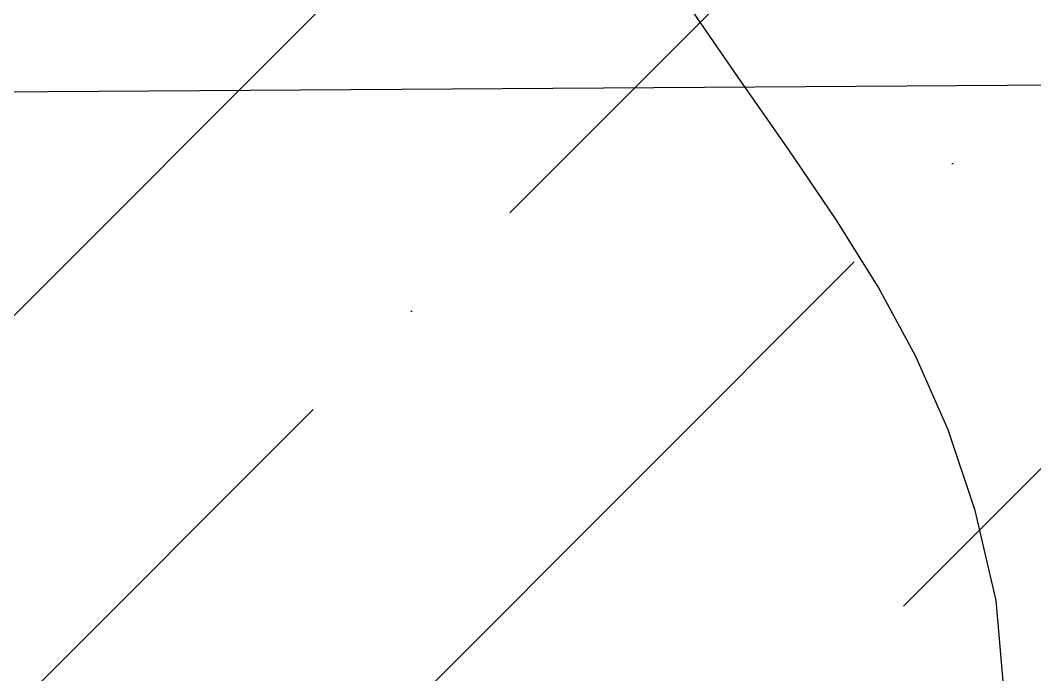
# Model space of a CAD drawing. Header units: millimetres. Extents: x 648844 to 649530, y 1246379 to 1246752.
# Drawn here: x 649239.31 to 649248.43, y 1246473.8 to 1246479.68 of the extents above; entities that cross this region are included whole.
import ezdxf

# ---------------------------------------------------------------- set-up
doc = ezdxf.new("R2010")
doc.units = ezdxf.units.MM
doc.header["$LTSCALE"] = 20
doc.header["$MEASUREMENT"] = 0
doc.layers.get('0').update_dxf_attribs({"linetype": 'CONTINUOUS'})
for name, color, linetype in [('acera', 8, 'CONTINUOUS'), ('CONT-MJR2', 9, 'CONTINUOUS'), ('quebrada', 5, 'CONTINUOUS')]:
    doc.layers.add(name, color=color, linetype=linetype)

msp = doc.modelspace()

# ---------------------------------------------------------------- hatches: boundary and pattern name
h = msp.add_hatch()
h.set_pattern_fill('ANSI36', scale=20, style=0)
h.set_pattern_definition([(45, (-526.4316489867633, -3378.367883687839), (1.325825214724777, 4.861359120657514), [6.25, -1.25, 0, -1.25])])
h.paths.add_polyline_path([(649188.8489360636, 1246478.707731926), (649215.2214069526, 1246513.043391474), (649317.348885952, 1246513.661012395), (649322.291343771, 1246459.303611518), (649201.5072083384, 1246459.303611518)])
h.paths.add_polyline_path([(649253.0038721092, 1246474.230662723), (649282.477951251, 1246474.230662723), (649282.477951251, 1246479.656447173), (649253.0038721092, 1246479.656447173)], flags=24)
at = {"layer": 'acera'}
h = msp.add_hatch(dxfattribs=at)
h.set_pattern_fill('PETRA11,_O', color=9, scale=7, pattern_type=2)
h.set_pattern_definition([(0, (2687.656187323621, -252.1344165771734), (7, 7), [2.1, -2.45, 0.35, -2.1]), (0, (2690.456187323667, -250.7344165772665), (7, 7), [0.35, -1.75, 1.4, -3.5]), (0, (2691.506187323597, -250.3844165771734), (7, 7), [0.35, -6.649999999999999]), (0, (2688.35618732369, -250.0344165770803), (7, 7), [1.4, -5.600000000000001]), (0, (2687.656187323621, -249.3344165771268), (7, 7), [0.7000000000000001, -6.3]), (0, (2692.556187323644, -248.6344165771734), (7, 7), [0.7000000000000001, -0.35, 0.35, -5.600000000000001]), (0, (2689.756187323597, -248.2844165770803), (7, 7), [1.05, -5.95]), (0, (2688.006187323597, -247.5844165771268), (7, 7), [0.7000000000000001, -6.3]), (0, (2690.806187323644, -246.8844165771734), (7, 7), [0.35, -2.1, 1.05, -3.5]), (0, (2689.406187323621, -246.5344165770803), (7, 7), [0.7000000000000001, -6.3]), (0, (2691.85618732369, -246.18441657722), (7, 7), [0.7000000000000001, -6.3]), (0, (2690.456187323667, -245.8344165771268), (7, 7), [0.7000000000000001, -6.3]), (0, (2693.256187323597, -245.4844165772665), (7, 7), [0.7000000000000001, -6.3]), (90, (2687.306187323644, -252.1344165771734), (-6.999999999999999, 7), [1.4, -0.35, 0.7000000000000001, -2.8, 1.4, -0.35]), (90, (2687.656187323621, -247.5844165771268), (-6.999999999999999, 7), [0.35, -6.649999999999999]), (90, (2688.706187323667, -249.68441657722), (-6.999999999999999, 7), [0.7000000000000001, -1.4, 0.35, -4.55]), (90, (2689.056187323644, -248.6344165771734), (-6.999999999999999, 7), [0.7000000000000001, -1.4, 1.05, -3.850000000000001]), (90, (2690.10618732369, -250.3844165771734), (-6.999999999999999, 7), [0.35, -3.5, 0.7000000000000001, -0.35, 0.7000000000000001, -1.4]), (90, (2690.456187323667, -251.0844165771268), (-6.999999999999999, 7), [0.35, -6.649999999999999]), (90, (2691.156187323621, -248.9844165772665), (-6.999999999999999, 7), [0.35, -0.35, 1.05, -5.25]), (90, (2691.506187323597, -250.0344165770803), (-6.999999999999999, 7), [0.7000000000000001, -2.8, 0.35, -0.35, 0.35, -2.45]), (90, (2692.206187323667, -251.7844165770803), (-6.999999999999999, 7), [1.05, -5.95]), (90, (2692.906187323621, -246.5344165770803), (-6.999999999999999, 7), [0.35, -0.35, 0.35, -5.95]), (90, (2693.256187323597, -248.2844165770803), (-6.999999999999999, 7), [1.05, -5.95]), (90, (2694.131187323597, -248.80941657722), (-6.999999999999999, 7), [0.35, -6.649999999999999]), (45, (2689.756187323597, -252.1344165771734), (7.771561172376096e-16, 7.000000000133173), [0.4949700000000001, -9.4045249368]), (45, (2689.056187323644, -245.4844165772665), (7.771561172376096e-16, 7.000000000133173), [0.4949700000000001, -1.48491, 1.48491, -6.434704936799999]), (45, (2689.756187323597, -246.5344165770803), (7.771561172376096e-16, 7.000000000133173), [0.9899400000000002, -2.4748738, 0.4949700000000001, -5.9397111368]), (45, (2691.156187323621, -246.8844165771734), (7.771561172376096e-16, 7.000000000133173), [0.9899400000000002, -3.464825, 0.4949700000000001, -4.9497599368]), (45, (2688.35618732369, -250.0344165770803), (7.771561172376096e-16, 7.000000000133173), [0.4949700000000001, -9.4045249368]), (45, (2690.10618732369, -250.0344165770803), (7.771561172376096e-16, 7.000000000133173), [1.484924, -8.414570936799999]), (45, (2691.506187323597, -249.3344165771268), (7.771561172376096e-16, 7.000000000133173), [0.4949700000000001, -2.969848, 0.4949700000000001, -5.9397069368]), (45, (2692.556187323644, -248.6344165771734), (7.771561172376096e-16, 7.000000000133173), [0.9899400000000002, -8.9095549368]), (45, (2693.956187323667, -248.6344165771734), (7.771561172376096e-16, 7.000000000133173), [0.9899400000000002, -8.9095549368]), (45, (2693.956187323667, -250.7344165772665), (7.771561172376096e-16, 7.000000000133173), [0.4949700000000001, -9.4045249368]), (45, (2693.256187323597, -247.2344165772665), (7.771561172376096e-16, 7.000000000133173), [0.4949700000000001, -9.4045249368]), (45, (2692.556187323644, -246.18441657722), (7.771561172376096e-16, 7.000000000133173), [0.4949700000000001, -9.4045249368]), (45, (2693.956187323667, -245.4844165772665), (7.771561172376096e-16, 7.000000000133173), [0.4949700000000001, -9.4045249368]), (45, (2687.306187323644, -245.4844165772665), (7.771561172376096e-16, 7.000000000133173), [0.4949700000000001, -9.4045249368]), (45, (2690.806187323644, -248.2844165770803), (7.771561172376096e-16, 7.000000000133173), [0.4949700000000001, -9.4045249368]), (45, (2691.506187323597, -245.4844165772665), (7.771561172376096e-16, 7.000000000133173), [0.4949700000000001, -3.464825, 0.4949700000000001, -5.444729936799999]), (45, (2688.35618732369, -249.3344165771268), (7.771561172376096e-16, 7.000000000133173), [0.9899400000000002, -8.9095549368]), (45, (2688.35618732369, -247.5844165771268), (7.771561172376096e-16, 7.000000000133173), [1.48491, -8.414584936799999]), (135, (2687.656187323621, -249.3344165771268), (-7.000000000133173, 7.771561172376096e-16), [0.74249, -9.1570049368]), (135, (2691.506187323597, -249.68441657722), (-7.000000000133173, 7.771561172376096e-16), [0.4949700000000001, -9.4045249368]), (135, (2693.60618732369, -248.6344165771734), (-7.000000000133173, 7.771561172376096e-16), [0.4949700000000001, -9.4045249368]), (135, (2691.156187323621, -247.2344165772665), (-7.000000000133173, 7.771561172376096e-16), [0.4949700000000001, -9.4045249368]), (135, (2691.506187323597, -246.18441657722), (-7.000000000133173, 7.771561172376096e-16), [0.4949700000000001, -9.4045249368]), (135, (2690.456187323667, -245.8344165771268), (-7.000000000133173, 7.771561172376096e-16), [0.4949700000000001, -9.4045249368]), (135, (2691.85618732369, -246.18441657722), (-7.000000000133173, 7.771561172376096e-16), [0.4949700000000001, -9.4045249368]), (135, (2687.656187323621, -250.3844165771734), (-7.000000000133173, 7.771561172376096e-16), [0.4949700000000001, -9.4045249368]), (135, (2689.056187323644, -247.93441657722), (-7.000000000133173, 7.771561172376096e-16), [0.4949700000000001, -9.4045249368]), (135, (2689.056187323644, -250.0344165770803), (-7.000000000133173, 7.771561172376096e-16), [0.9899400000000002, -8.9095549368]), (135, (2690.456187323667, -250.7344165772665), (-7.000000000133173, 7.771561172376096e-16), [0.9899400000000002, -8.9095549368]), (135, (2693.256187323597, -246.8844165771734), (-7.000000000133173, 7.771561172376096e-16), [0.9899400000000002, -8.9095549368]), (135, (2691.156187323621, -248.6344165771734), (-7.000000000133173, 7.771561172376096e-16), [0.4949700000000001, -9.4045249368]), (135, (2692.206187323667, -250.7344165772665), (-7.000000000133173, 7.771561172376096e-16), [0.9899400000000002, -5.939696000000001, 0.4949700000000001, -2.4748889368]), (135, (2688.006187323597, -247.5844165771268), (-7.000000000133173, 7.771561172376096e-16), [0.9899400000000002, -1.9798989, 0.9899400000000002, -5.9397160368]), (135, (2687.306187323644, -251.43441657722), (-7.000000000133173, 7.771561172376096e-16), [0.9898, -2.4752, 0.9898, -2.4752, 0.4949, -2.4745949368]), (26.56505118, (2689.756187323597, -250.0344165770803), (7.000000000000657, 3.569913253897994e-10), [1.5652, -0.7826, 0.7826, -12.522075839]), (26.56505118, (2690.806187323644, -245.8344165771268), (7.000000000000657, 3.569913253897994e-10), [1.5652, -14.087275839]), (26.56505118, (2690.806187323644, -250.7344165772665), (7.000000000000657, 3.569913253897994e-10), [0.7826, -14.869875839]), (26.56505118, (2687.656187323621, -250.3844165771734), (7.000000000000657, 3.569913253897994e-10), [0.7826, -14.869875839]), (26.56505118, (2689.056187323644, -248.6344165771734), (7.000000000000657, 3.569913253897994e-10), [0.7826, -14.869875839]), (26.56505118, (2687.656187323621, -247.93441657722), (7.000000000000657, 3.569913253897994e-10), [0.7826, -14.869875839]), (63.43494882, (2688.706187323667, -247.2344165772665), (3.569905482336821e-10, 7.000000000000657), [0.7825999999999981, -14.86987583899997]), (63.43494882, (2691.156187323621, -247.2344165772665), (3.569905482336821e-10, 7.000000000000657), [0.7825999999999981, -14.86987583899997]), (63.43494882, (2691.85618732369, -252.1344165771734), (3.569905482336821e-10, 7.000000000000657), [0.7825999999999981, -14.86987583899997]), (63.43494882, (2687.306187323644, -248.2844165770803), (3.569905482336821e-10, 7.000000000000657), [0.7825999999999981, -14.86987583899997]), (63.43494882, (2690.10618732369, -251.7844165770803), (3.569905482336821e-10, 7.000000000000657), [0.7825999999999981, -5.478199999999984, 0.7825999999999981, -8.60907583899997]), (116.56505118, (2689.056187323644, -245.8344165771268), (-3.569913253897994e-10, 7.000000000000657), [0.7826, -14.869875839]), (116.56505118, (2693.256187323597, -247.2344165772665), (-3.569913253897994e-10, 7.000000000000657), [0.7826, -14.869875839]), (116.56505118, (2690.10618732369, -245.8344165771268), (-3.569913253897994e-10, 7.000000000000657), [0.7826, -14.869875839]), (116.56505118, (2687.306187323644, -249.68441657722), (-3.569913253897994e-10, 7.000000000000657), [0.7826, -14.869875839]), (153.43494882, (2692.556187323644, -250.7344165772665), (-7.000000000000657, 3.569928797020339e-10), [0.7826, -14.869875839]), (153.43494882, (2693.956187323667, -248.9844165772665), (-7.000000000000657, 3.569928797020339e-10), [0.7826, -14.869875839]), (153.43494882, (2689.756187323597, -248.2844165770803), (-7.000000000000657, 3.569928797020339e-10), [0.7826, -14.869875839]), (153.43494882, (2690.806187323644, -246.8844165771734), (-7.000000000000657, 3.569928797020339e-10), [0.7826, -14.869875839]), (153.43494882, (2693.256187323597, -245.4844165772665), (-7.000000000000657, 3.569928797020339e-10), [0.7826, -14.869875839]), (153.43494882, (2688.35618732369, -252.1344165771734), (-7.000000000000657, 3.569928797020339e-10), [1.1739, -14.478575839])])
h.paths.add_polyline_path([(649239.6593557697, 1246496.605463392), (649239.575906383, 1246494.514395328, -0.1625613296744278), (649246.0979409702, 1246491.42587793, -0.2206739146544385), (649251.3675965632, 1246476.490621629, -0.02987294843668379), (649251.0813002615, 1246473.321395493), (649253.2791916942, 1246473.336240787, 0.02297120324667406), (649253.4737738379, 1246476.214105794, 0.07902608016515238), (649252.1389704172, 1246485.983234534), (649250.9928843589, 1246488.532256466, 0.2666995110986915)])

# ---------------------------------------------------------------- linework, layer by layer
at = {"layer": 'acera', "color": 9}
msp.add_arc((649232.6366722978, 1246478.279011132), 18.81610642112318, 354.5460514115549, 44.32302430171808, dxfattribs=at)
at = {"layer": 'CONT-MJR2', "elevation": 35, "flags": 128}
msp.add_lwpolyline([(649248.1541660079, 1246473.673410613), (649248.0854826182, 1246474.464947849), (649247.8961451334, 1246475.274705766), (649247.6540014711, 1246475.997850325), (649247.3622595565, 1246476.658818241), (649247.0241273153, 1246477.28204623), (649246.6428126728, 1246477.891971009), (649246.2215235548, 1246478.513029292), (649245.7634678863, 1246479.169657796), (649245.2718535933, 1246479.886293235), (649244.8560882427, 1246480.513818634), (649244.297952222, 1246481.359792808), (649243.6165369847, 1246482.378881684), (649242.830933984, 1246483.52575119), (649241.9602346733, 1246484.755067252), (649241.0235305058, 1246486.021495799)], dxfattribs=at)
at = {"layer": 'quebrada', "color": 0}
msp.add_line((649321.123657099, 1246479.560475822, 35), (649188.8489360636, 1246478.707731926), dxfattribs=at)

doc.saveas('drawing.dxf')
